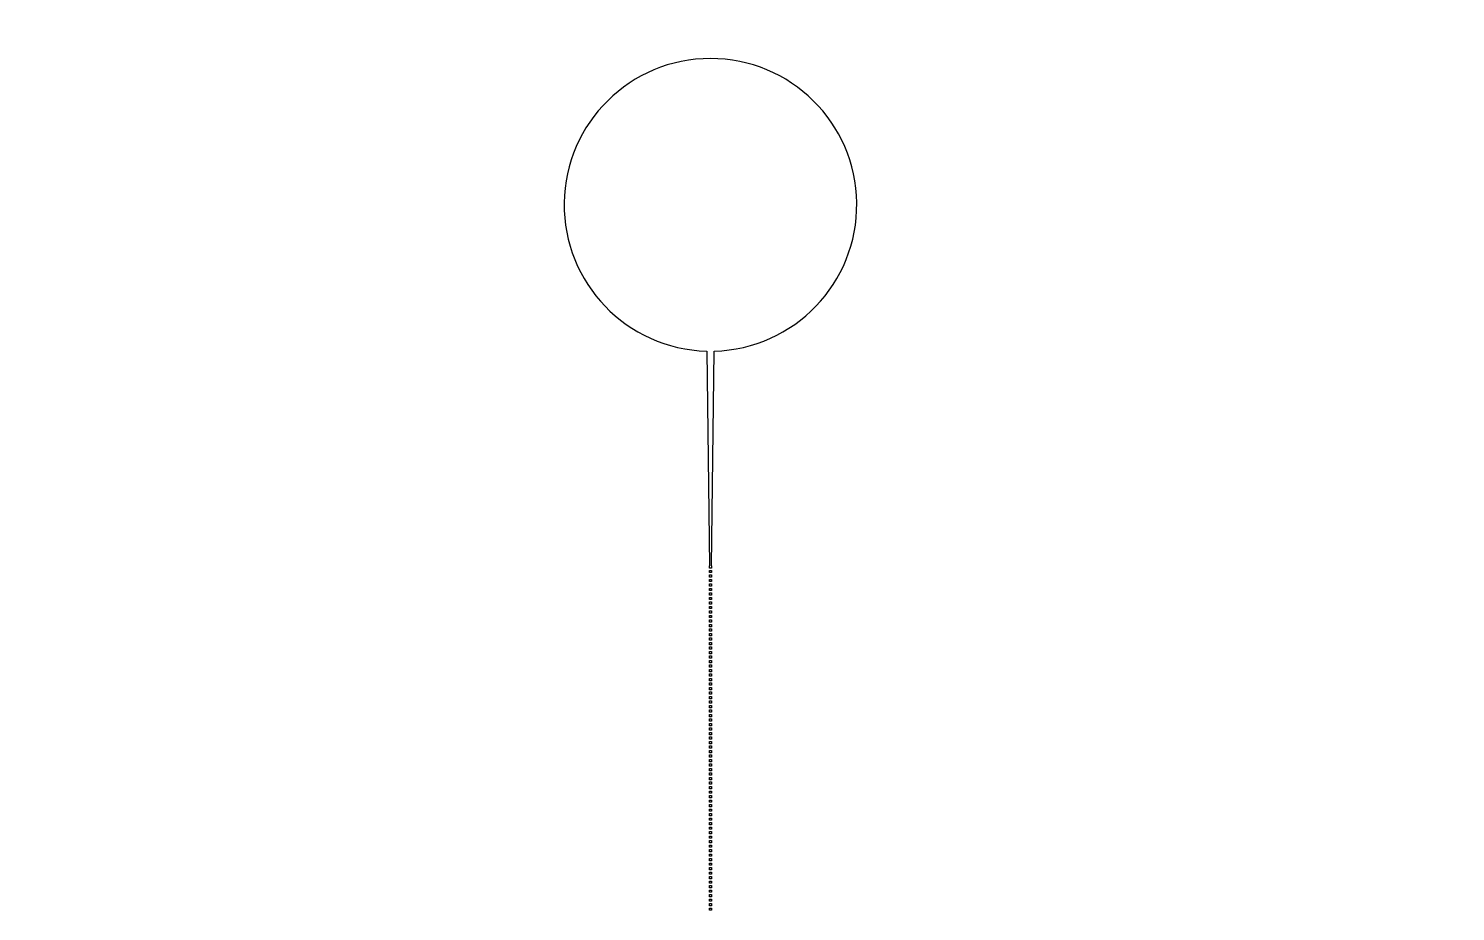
# Model space of a CAD drawing. Header units: inches. Extents: x 0 to 114300, y 0 to 114300.
# Drawn here: x 31681 to 33583, y 58626 to 59803 of the extents above; entities that cross this region are included whole.
import ezdxf

# ---------------------------------------------------------------- set-up
doc = ezdxf.new("R2010")
doc.units = ezdxf.units.IN
doc.header["$MEASUREMENT"] = 0

msp = doc.modelspace()

# ---------------------------------------------------------------- hatches: boundary and pattern name
h = msp.add_hatch()
h.set_pattern_fill('ANSI31', color=256, scale=100)
h.set_pattern_definition([(45, (-3636.992, -6350), (-8.8388348, 8.8388348), [])])
h.paths.add_polyline_path([(114300, 0), (0, 0), (0, 114300), (114300, 114300)])
edge = h.paths.add_edge_path(flags=16)
edge.add_arc((57150, 57150), 50800, 288.35844, 529.79531, ccw=False)
edge.add_line((73150, 8935.5), (41150, 8935.5))
edge.add_arc((57150, 57150), 50800, 190.20469, 251.64156, ccw=False)
edge.add_arc((57150, 57150), 50800, 169.79531, 190.20469, ccw=False)

# ---------------------------------------------------------------- linework, layer by layer
for p, q in [((32585.4, 59373.2), (32588.9, 59086.9)), ((32591.9, 59086.9), (32595.4, 59373.2)), ((32588.9, 59083.9), (32588.9, 59086.9)), ((32591.9, 59083.9), (32588.9, 59083.9)), ((32591.9, 59086.9), (32591.9, 59083.9))]:
    msp.add_line(p, q)
for points in [[(32591.9, 59077.9), (32588.9, 59077.9), (32588.9, 59080.9), (32591.9, 59080.9)], [(32591.9, 59071.9), (32588.9, 59071.9), (32588.9, 59074.9), (32591.9, 59074.9)], [(32591.9, 59065.9), (32588.9, 59065.9), (32588.9, 59068.9), (32591.9, 59068.9)], [(32591.9, 59059.9), (32588.9, 59059.9), (32588.9, 59062.9), (32591.9, 59062.9)], [(32591.9, 59053.9), (32588.9, 59053.9), (32588.9, 59056.9), (32591.9, 59056.9)], [(32591.9, 59047.9), (32588.9, 59047.9), (32588.9, 59050.9), (32591.9, 59050.9)], [(32591.9, 59041.9), (32588.9, 59041.9), (32588.9, 59044.9), (32591.9, 59044.9)], [(32591.9, 59035.9), (32588.9, 59035.9), (32588.9, 59038.9), (32591.9, 59038.9)], [(32591.9, 59029.9), (32588.9, 59029.9), (32588.9, 59032.9), (32591.9, 59032.9)], [(32591.9, 59023.9), (32588.9, 59023.9), (32588.9, 59026.9), (32591.9, 59026.9)], [(32591.9, 59017.9), (32588.9, 59017.9), (32588.9, 59020.9), (32591.9, 59020.9)], [(32591.9, 59011.9), (32588.9, 59011.9), (32588.9, 59014.9), (32591.9, 59014.9)], [(32591.9, 59005.9), (32588.9, 59005.9), (32588.9, 59008.9), (32591.9, 59008.9)], [(32591.9, 58999.9), (32588.9, 58999.9), (32588.9, 59002.9), (32591.9, 59002.9)], [(32591.9, 58993.9), (32588.9, 58993.9), (32588.9, 58996.9), (32591.9, 58996.9)], [(32591.9, 58987.9), (32588.9, 58987.9), (32588.9, 58990.9), (32591.9, 58990.9)], [(32591.9, 58981.9), (32588.9, 58981.9), (32588.9, 58984.9), (32591.9, 58984.9)], [(32591.9, 58975.9), (32588.9, 58975.9), (32588.9, 58978.9), (32591.9, 58978.9)], [(32591.9, 58969.9), (32588.9, 58969.9), (32588.9, 58972.9), (32591.9, 58972.9)], [(32591.9, 58963.9), (32588.9, 58963.9), (32588.9, 58966.9), (32591.9, 58966.9)], [(32591.9, 58957.9), (32588.9, 58957.9), (32588.9, 58960.9), (32591.9, 58960.9)], [(32591.9, 58951.9), (32588.9, 58951.9), (32588.9, 58954.9), (32591.9, 58954.9)], [(32591.9, 58945.9), (32588.9, 58945.9), (32588.9, 58948.9), (32591.9, 58948.9)], [(32591.9, 58939.9), (32588.9, 58939.9), (32588.9, 58942.9), (32591.9, 58942.9)], [(32591.9, 58933.9), (32588.9, 58933.9), (32588.9, 58936.9), (32591.9, 58936.9)], [(32591.9, 58927.9), (32588.9, 58927.9), (32588.9, 58930.9), (32591.9, 58930.9)], [(32591.9, 58921.9), (32588.9, 58921.9), (32588.9, 58924.9), (32591.9, 58924.9)], [(32591.9, 58915.9), (32588.9, 58915.9), (32588.9, 58918.9), (32591.9, 58918.9)], [(32591.9, 58909.9), (32588.9, 58909.9), (32588.9, 58912.9), (32591.9, 58912.9)], [(32591.9, 58903.9), (32588.9, 58903.9), (32588.9, 58906.9), (32591.9, 58906.9)], [(32591.9, 58897.9), (32588.9, 58897.9), (32588.9, 58900.9), (32591.9, 58900.9)], [(32591.9, 58891.9), (32588.9, 58891.9), (32588.9, 58894.9), (32591.9, 58894.9)], [(32591.9, 58885.9), (32588.9, 58885.9), (32588.9, 58888.9), (32591.9, 58888.9)], [(32591.9, 58879.9), (32588.9, 58879.9), (32588.9, 58882.9), (32591.9, 58882.9)], [(32591.9, 58873.9), (32588.9, 58873.9), (32588.9, 58876.9), (32591.9, 58876.9)], [(32591.9, 58867.9), (32588.9, 58867.9), (32588.9, 58870.9), (32591.9, 58870.9)], [(32591.9, 58861.9), (32588.9, 58861.9), (32588.9, 58864.9), (32591.9, 58864.9)], [(32591.9, 58855.9), (32588.9, 58855.9), (32588.9, 58858.9), (32591.9, 58858.9)], [(32591.9, 58849.9), (32588.9, 58849.9), (32588.9, 58852.9), (32591.9, 58852.9)], [(32591.9, 58843.9), (32588.9, 58843.9), (32588.9, 58846.9), (32591.9, 58846.9)], [(32591.9, 58837.9), (32588.9, 58837.9), (32588.9, 58840.9), (32591.9, 58840.9)], [(32591.9, 58831.9), (32588.9, 58831.9), (32588.9, 58834.9), (32591.9, 58834.9)], [(32591.9, 58825.9), (32588.9, 58825.9), (32588.9, 58828.9), (32591.9, 58828.9)], [(32591.9, 58819.9), (32588.9, 58819.9), (32588.9, 58822.9), (32591.9, 58822.9)], [(32591.9, 58813.9), (32588.9, 58813.9), (32588.9, 58816.9), (32591.9, 58816.9)], [(32591.9, 58807.9), (32588.9, 58807.9), (32588.9, 58810.9), (32591.9, 58810.9)], [(32591.9, 58801.9), (32588.9, 58801.9), (32588.9, 58804.9), (32591.9, 58804.9)], [(32591.9, 58795.9), (32588.9, 58795.9), (32588.9, 58798.9), (32591.9, 58798.9)], [(32591.9, 58789.9), (32588.9, 58789.9), (32588.9, 58792.9), (32591.9, 58792.9)], [(32591.9, 58783.9), (32588.9, 58783.9), (32588.9, 58786.9), (32591.9, 58786.9)], [(32591.9, 58777.9), (32588.9, 58777.9), (32588.9, 58780.9), (32591.9, 58780.9)], [(32591.9, 58771.9), (32588.9, 58771.9), (32588.9, 58774.9), (32591.9, 58774.9)], [(32591.9, 58765.9), (32588.9, 58765.9), (32588.9, 58768.9), (32591.9, 58768.9)], [(32591.9, 58759.9), (32588.9, 58759.9), (32588.9, 58762.9), (32591.9, 58762.9)], [(32591.9, 58753.9), (32588.9, 58753.9), (32588.9, 58756.9), (32591.9, 58756.9)], [(32591.9, 58747.9), (32588.9, 58747.9), (32588.9, 58750.9), (32591.9, 58750.9)], [(32591.9, 58741.9), (32588.9, 58741.9), (32588.9, 58744.9), (32591.9, 58744.9)], [(32591.9, 58735.9), (32588.9, 58735.9), (32588.9, 58738.9), (32591.9, 58738.9)], [(32591.9, 58729.9), (32588.9, 58729.9), (32588.9, 58732.9), (32591.9, 58732.9)], [(32591.9, 58723.9), (32588.9, 58723.9), (32588.9, 58726.9), (32591.9, 58726.9)], [(32591.9, 58717.9), (32588.9, 58717.9), (32588.9, 58720.9), (32591.9, 58720.9)], [(32591.9, 58711.9), (32588.9, 58711.9), (32588.9, 58714.9), (32591.9, 58714.9)], [(32591.9, 58705.9), (32588.9, 58705.9), (32588.9, 58708.9), (32591.9, 58708.9)], [(32591.9, 58699.9), (32588.9, 58699.9), (32588.9, 58702.9), (32591.9, 58702.9)], [(32591.9, 58693.9), (32588.9, 58693.9), (32588.9, 58696.9), (32591.9, 58696.9)], [(32591.9, 58687.9), (32588.9, 58687.9), (32588.9, 58690.9), (32591.9, 58690.9)], [(32591.9, 58681.9), (32588.9, 58681.9), (32588.9, 58684.9), (32591.9, 58684.9)], [(32591.9, 58675.9), (32588.9, 58675.9), (32588.9, 58678.9), (32591.9, 58678.9)], [(32591.9, 58669.9), (32588.9, 58669.9), (32588.9, 58672.9), (32591.9, 58672.9)], [(32591.9, 58663.9), (32588.9, 58663.9), (32588.9, 58666.9), (32591.9, 58666.9)], [(32591.9, 58657.9), (32588.9, 58657.9), (32588.9, 58660.9), (32591.9, 58660.9)], [(32591.9, 58651.9), (32588.9, 58651.9), (32588.9, 58654.9), (32591.9, 58654.9)], [(32591.9, 58645.9), (32588.9, 58645.9), (32588.9, 58648.9), (32591.9, 58648.9)], [(32591.9, 58639.9), (32588.9, 58639.9), (32588.9, 58642.9), (32591.9, 58642.9)], [(32591.9, 58633.9), (32588.9, 58633.9), (32588.9, 58636.9), (32591.9, 58636.9)], [(32591.9, 58627.9), (32588.9, 58627.9), (32588.9, 58630.9), (32591.9, 58630.9)]]:
    msp.add_lwpolyline(points, close=True)
msp.add_arc((32590.4, 59568.1), 195, 271.4693, 268.5307)

doc.saveas('drawing.dxf')
